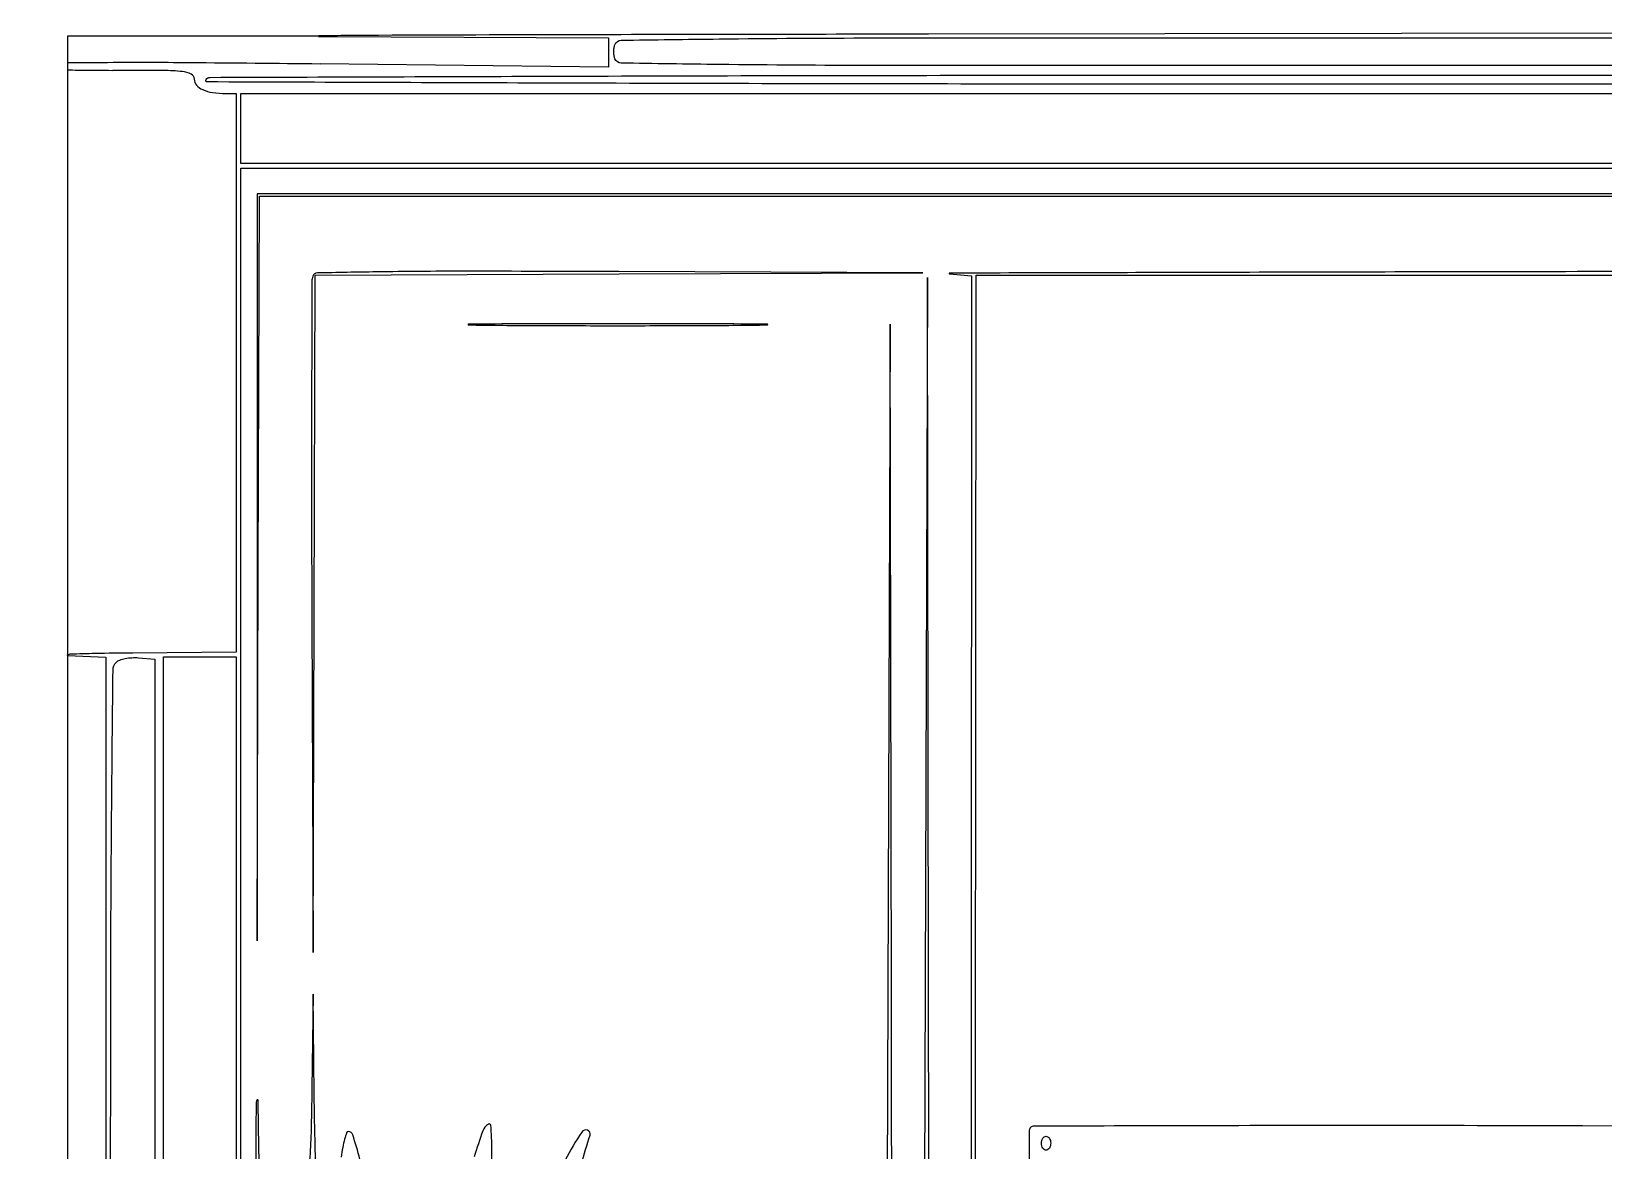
# Model space of a CAD drawing. Header units: inches. Extents: x -279 to 561, y -345 to 342.
# Drawn here: x -216.985 to -215.238, y -304.616 to -303.373 of the extents above; entities that cross this region are included whole.
import ezdxf

# ---------------------------------------------------------------- set-up
doc = ezdxf.new("R2010")
doc.units = ezdxf.units.IN
doc.header["$LTSCALE"] = 0.5
doc.header["$MEASUREMENT"] = 0

msp = doc.modelspace()

# ---------------------------------------------------------------- linework, layer by layer
at = {"linetype": 'Continuous'}
for p, q in [((-216.9452, -303.3781), (-216.9452, -306.503)), ((-216.6661, -303.3781), (-216.9452, -303.3781))]:
    msp.add_line(p, q, dxfattribs=at)
for p, q in [((-216.6658, -303.3784), (-216.3438, -303.3798)), ((-216.3438, -303.3798), (-216.3438, -303.3961)), ((-214.9888, -303.3745), (-215.9883, -303.3758)), ((-216.3438, -303.3961), (-216.3438, -303.4124)), ((-216.3438, -303.4124), (-216.6645, -303.4088)), ((-216.7693, -303.4417), (-216.7576, -303.4418)), ((-216.7576, -303.4418), (-216.7576, -303.7521)), ((-216.7576, -303.7521), (-216.7576, -304.0625)), ((-216.9451, -304.0663), (-216.9024, -304.0681)), ((-216.9024, -304.0681), (-216.9024, -304.7737)), ((-216.7576, -304.0625), (-216.8727, -304.0635))]:
    msp.add_line(p, q)
for points in [[(-213.749, -305.7513, -0.000002), (-213.7501, -305.4288, -0.000179)], [(-213.8207, -303.6406, 0.000015), (-214.1381, -303.6397, 0.000557)], [(-214.9048, -303.6393, 0.000169), (-215.3191, -303.6397, 0.000293), (-215.6637, -303.6405, 0.000043), (-215.9649, -303.6413, 0.960025), (-215.9649, -303.6421), (-215.9403, -303.6441), (-215.9407, -304.4701, -0.000149), (-215.9411, -305.0195, -0.002974)], [(-216.7522, -304.8577, -0.000239), (-216.7524, -304.3754), (-216.7524, -303.5245), (-215.2446, -303.5245), (-213.7368, -303.5245)], [(-216.0287, -304.7702, -0.000453), (-216.0295, -304.4414), (-216.0308, -303.6978), (-216.0334, -304.4401), (-216.036, -305.1823)], [(-214.6524, -304.5903), (-215.2614, -304.5889, 0.000465), (-215.4953, -304.5886, 0.000768), (-215.6928, -304.5888, 0.00004), (-215.8709, -304.5893, 0.160647), (-215.8746, -304.5905, 0.23591), (-215.8762, -304.5938, 0.000023), (-215.8773, -304.8636, 0.000682)], [(-213.7587, -305.409, -0.000014), (-213.7599, -305.7264, -0.413114)], [(-214.4539, -305.2664, -0.000016), (-214.4552, -305.0379, -0.000633)], [(-215.8197, -304.6287, -0.000053), (-215.6564, -304.6275, -0.001147), (-215.4751, -304.6266, -0.000688), (-215.2598, -304.6263, -0.000279), (-214.9083, -304.6265, -0.003769)], [(-216.6684, -304.6452, -0.012678), (-216.6699, -304.612, -0.002692), (-216.6709, -304.5542), (-216.672, -304.4427), (-216.6736, -304.5476, -0.00297), (-216.6745, -304.5965, -0.011101), (-216.676, -304.6273, -0.009727)], [(-216.7319, -304.6649, 0.002434), (-216.7325, -304.6093, 0.000337), (-216.7333, -304.5604, 0.662124), (-216.7344, -304.56, 0.196598), (-216.7355, -304.5626, 0.000087), (-216.7363, -304.6593, 0.001232)], [(-216.4735, -304.637, 0.011541), (-216.4736, -304.6074, 0.011836), (-216.4746, -304.5884, 0.562739), (-216.4774, -304.5869, 0.170875), (-216.4836, -304.5946, 0.010262), (-216.4931, -304.6234, 0.014522)], [(-215.8085, -304.6892, -0.000093), (-215.821, -304.6337, -0.055608)], [(-216.6201, -304.6259, 0.008886), (-216.6281, -304.5988, 0.326948), (-216.633, -304.5952, 0.315029), (-216.6349, -304.5966, 0.019093), (-216.6372, -304.6036, 0.022956), (-216.6393, -304.6128, 0.014397), (-216.641, -304.6237, -0.015598)], [(-216.3838, -304.6639, -0.002264), (-216.3644, -304.5991, 0.403137), (-216.3671, -304.5938, 0.338249), (-216.3735, -304.5958, 0.031296), (-216.392, -304.6269, 0.016425)]]:
    msp.add_lwpolyline(points, format="xyb")
for points in [[(-214.9938, -303.3952), (-214.9938, -303.4107), (-215.6638, -303.4107, -0.000295), (-216.0499, -303.4105, -0.002587), (-216.2208, -303.4094, -0.001073), (-216.3297, -303.4079, -0.306208), (-216.3368, -303.403, -0.055611), (-216.3377, -303.3994, -0.036064), (-216.338, -303.3952, -0.036064), (-216.3377, -303.391, -0.055611), (-216.3368, -303.3874, -0.306208), (-216.3297, -303.3825, -0.001073), (-216.2208, -303.381, -0.002587), (-216.0499, -303.3799, -0.000295), (-215.6638, -303.3797), (-214.9938, -303.3797)], [(-213.7213, -303.4262, -0.413202), (-213.7239, -303.4288, -0.000022), (-214.1067, -303.4301, -0.000623), (-214.579, -303.4311, -0.000218), (-215.2579, -303.4314, -0.000217), (-215.9377, -303.4311, -0.000626), (-216.409, -303.4301, -0.000027), (-216.7898, -303.4288, -0.586216), (-216.7912, -303.4262, -0.259007), (-216.7867, -303.4237, -0.000026), (-216.4034, -303.4224, -0.000622), (-215.9311, -303.4214, -0.00022), (-215.2547, -303.4211, -0.000219), (-214.5773, -303.4214, -0.000625), (-214.1059, -303.4224, -0.000022), (-213.7239, -303.4237, -0.4132)], [(-213.7217, -304.6198, -0.000342), (-213.7221, -305.0777, -0.000611), (-213.7232, -305.454, -0.000039), (-213.7246, -305.7871, -0.813411), (-213.7265, -305.7875, -0.10071), (-213.7283, -305.7787, -0.000038), (-213.7297, -305.4486, -0.000606), (-213.7308, -305.0819, -0.000369), (-213.7313, -304.6483), (-213.7317, -303.5193), (-213.9605, -303.5193, 0.00003), (-214.109, -303.5193, 0.000002), (-214.4986, -303.5193, 0.000003), (-214.9634, -303.5193, 0.000003), (-215.4709, -303.5193), (-216.7524, -303.5193), (-216.7524, -303.4805), (-216.7524, -303.4418), (-215.2369, -303.4418), (-213.7213, -303.4418)], [(-216.6725, -303.6448, 0.090602), (-216.6735, -303.6502, 0.000116), (-216.6738, -303.7588, 0.001018), (-216.6739, -303.8804, 0.000627), (-216.6736, -304.0237), (-216.6722, -304.3961), (-216.6709, -304.0198), (-216.6697, -303.6436), (-216.3322, -303.6422), (-215.9947, -303.6408), (-216.3323, -303.6396, 0.000766), (-216.5059, -303.6392, 0.003993), (-216.6015, -303.6399, 0.001594), (-216.6673, -303.6411, 0.305046)], [(-216.4822, -303.6991, 0.001541), (-216.4145, -303.6995, 0.000904), (-216.3335, -303.6997, 0.000904), (-216.2524, -303.6995, 0.001541), (-216.1847, -303.6991, 0.010054), (-216.1671, -303.6986, 0.970546), (-216.1671, -303.6981, 0.002039), (-216.2268, -303.6977, 0.000407), (-216.3335, -303.6976, 0.000407), (-216.4401, -303.6977, 0.002039), (-216.4998, -303.6981, 0.970546), (-216.4998, -303.6986, 0.010054)], [(-216.8481, -304.7737), (-216.8481, -305.4772), (-216.8683, -305.4788, -0.026592), (-216.877, -305.4791, -0.045909), (-216.8843, -305.4782, -0.058419), (-216.8897, -305.4764, -0.141977), (-216.8928, -305.4736, -0.140547), (-216.8946, -305.4676, -0.00007), (-216.8959, -305.2651, -0.00096), (-216.8969, -305.0398, -0.000584), (-216.8972, -304.7734, -0.000372), (-216.897, -304.4172, -0.00193), (-216.8959, -304.2204, -0.000494), (-216.8945, -304.0825, -0.196037), (-216.8908, -304.0736, -0.109284), (-216.8871, -304.0712, -0.038167), (-216.881, -304.0695, -0.035725), (-216.8737, -304.0686, -0.0347), (-216.8663, -304.0687), (-216.8481, -304.0702)], [(-215.8524, -304.6082, -0.064853), (-215.8528, -304.6111, -0.082425), (-215.8539, -304.6137, -0.098894), (-215.8556, -304.6153, -0.148195), (-215.8576, -304.6159, -0.148195), (-215.8596, -304.6153, -0.098894), (-215.8612, -304.6137, -0.082425), (-215.8624, -304.6111, -0.064853), (-215.8628, -304.6082, -0.064853), (-215.8624, -304.6052, -0.082425), (-215.8612, -304.6027, -0.098894), (-215.8596, -304.601, -0.148195), (-215.8576, -304.6004, -0.148195), (-215.8556, -304.601, -0.098894), (-215.8539, -304.6027, -0.082425), (-215.8528, -304.6052, -0.064853)]]:
    msp.add_lwpolyline(points, format="xyb", close=True)
for points in [[(-213.7549, -303.553), (-215.2446, -303.553), (-216.7343, -303.553), (-216.7344, -303.9681), (-216.7344, -304.3832), (-216.7331, -303.9694), (-216.7317, -303.5556), (-215.2446, -303.5556), (-213.7575, -303.5556)], [(-215.9869, -305.2165), (-215.9882, -304.4313), (-215.9894, -303.6461), (-215.992, -304.4288), (-215.9947, -305.2116)], [(-215.9364, -305.0103), (-215.9352, -303.6435), (-215.2188, -303.6435)]]:
    msp.add_lwpolyline(points)
msp.add_lwpolyline([(-216.7576, -304.7737), (-216.7576, -305.4798), (-216.7979, -305.4798), (-216.8381, -305.4798), (-216.8384, -304.7737), (-216.8386, -304.0676), (-216.7981, -304.0676), (-216.7576, -304.0676)], close=True)
for centre, radius, start, end in [((-216.6658, -303.3781), 0.000324, 90.9709, 269.7561), ((-216.58, -308.4432), 5.0662, 90.222, 90.9708), ((-216.1148, -428.4631), 125.087, 90.10886, 90.222076), ((-215.284, -865.3237), 561.9484, 90.071811, 90.108939), ((-216.732, -335.4806), 32.0736, 90.3119, 90.38085), ((-216.923, -302.7513), 0.6644, 268.0787, 269.0691), ((-216.8947, -301.0108), 2.4051, 269.0691, 270), ((-216.8641, -311.2306), 7.8233, 89.59616, 90.31189), ((-216.8947, -310.596), 7.1801, 89.55195, 90), ((-216.8402, -303.6285), 0.2124, 83.8574, 89.5519), ((-216.8207, -303.4471), 0.03, 64.1205, 83.8574), ((-217.0596, -338.9779), 35.5712, 89.3636, 89.59622), ((-216.8102, -303.4256), 0.00608, 360, 64.1206), ((-216.7941, -303.4256), 0.0101, 180, 220.8874), ((-216.7865, -303.4191), 0.0201, 220.8874, 245.3118), ((-216.7782, -303.4009), 0.0401, 245.3118, 261.7392), ((-216.7686, -303.335), 0.1067, 261.7392, 269.6523), ((-216.9451, -304.0659), 0.000396, 110.8828, 267.6614), ((-216.941, -304.0767), 0.0119, 92.2106, 110.8829), ((-216.8957, -305.2511), 1.1872, 90.9044, 92.2107), ((-216.8152, -310.3459), 6.2827, 90.52417, 90.90438)]:
    msp.add_arc(centre, radius, start, end)

doc.saveas('drawing.dxf')
